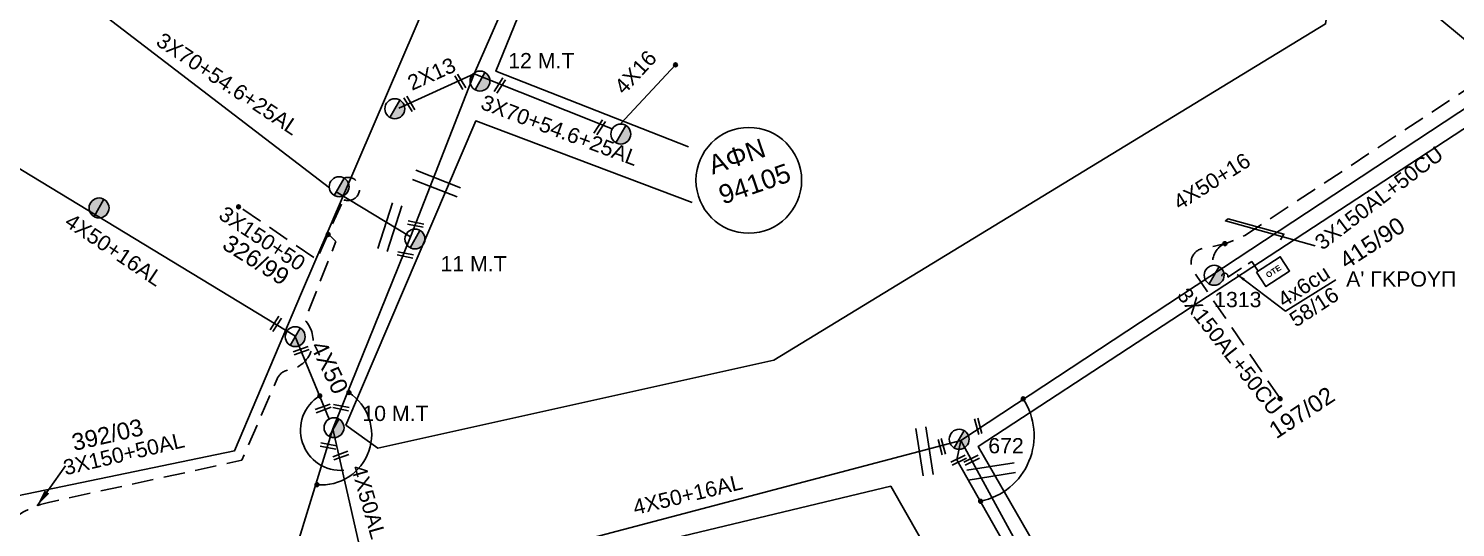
# Model space of a CAD drawing. Header units: millimetres. Extents: x 938 to 3112, y 793 to 1825.
# Drawn here: x 2578.7 to 2747.5, y 1536.4 to 1595.4 of the extents above; entities that cross this region are included whole.
import ezdxf
from ezdxf.enums import TextEntityAlignment as Align

# ---------------------------------------------------------------- set-up
doc = ezdxf.new("R2010")
doc.units = ezdxf.units.MM
doc.linetypes.add('DASHED', pattern=[19.05, 12.7, -6.35])
for name, color, linetype in [('Pillar OTE', 7, 'Continuous'), ('Άγνωστα', 7, 'Continuous'), ('Γέφυρες Εναερίου Δικτύου', 7, 'Continuous'), ('Γυμνά εναέρια ΧΤ (1Φ)   2x16AL', 7, 'Continuous'), ('Γυμνά εναέρια ΧΤ (3Φ)   4x50AL', 7, 'Continuous'), ('Γυμνά εναέρια ΧΤ και ΦΟΠ (3Φ)   4x50+16AL', 7, 'Continuous'), ('Επιγραφές - Σχήματα', 7, 'Continuous'), ('Καλώδια ΧΤ   3x150+50AL', 7, 'DASHED'), ('Καλώδια ΧΤ   3x150AL+50CU', 7, 'DASHED'), ('Μηχανική τομή', 7, 'Continuous'), ('Στύλος Ξύλινος', 7, 'Continuous'), ('Στύλος Ξύλινος @ 1', 7, 'Continuous'), ('Στύλος ΦΜ', 7, 'Continuous'), ('Στύλος ΦΜ @ 1', 7, 'Continuous'), ('Συνδέσεις', 7, 'Continuous'), ('Συνεστραμμένα ΧΤ   3x70+54.6+25AL', 7, 'SYN_LINE'), ('Τομή', 7, 'Continuous'), ('Υπόβαθρο ΔΕΗ', 7, 'Continuous'), ('Υπόγεια καλώδια Παροχών ΧΤ   4x6', 7, 'DASHED')]:
    doc.layers.add(name, color=color, linetype=linetype)
doc.styles.get("Standard").update_dxf_attribs({"font": 'arial.ttf'})
doc.linetypes.add('SYN_LINE', pattern='A,0.5,-0.0001,["/\\/\\/\\/",Standard,S=0.1,R=0,X=0,Y=-0.05],-0.25', length=0.7501)
doc.dimstyles.new('ISO-25', dxfattribs={"dimtxt": 2.5, "dimasz": 2.5, "dimexe": 1.25, "dimexo": 0.625, "dimtad": 1, "dimtxsty": 'Standard', "dimcen": 2.5, "dimaunit": 2, "dimazin": 0, "dimtfac": 1, "dimtmove": 0, "dimatfit": 3, "dimfxl": 1, "dimarcsym": 0})

# ---------------------------------------------------------------- blocks, each defined once
blk = doc.blocks.new('ΥΠΑΡΧΩΝ ΤΣΙΜΕΝΤΕΝΙΟΣ ΣΤΥΛΟΣ')
at = {"layer": 'Στύλος ΦΜ'}
blk.add_hatch(color=256, dxfattribs=at).paths.add_polyline_path([(-1.29, -2.28, 0.574793), (2.62, 0, 0.268822), (1.3, 2.27)])
blk.add_line((-1.29, -2.28), (1.3, 2.27), dxfattribs=at)
blk.add_circle((0, 0), 2.62, dxfattribs=at)
at = {"layer": 'Στύλος ΦΜ', "flags": 4}
for tag, p in [('ΑΡΙΘΜΟΣ', (-4.68, 8.05)), ('ΤΥΠΟΣ', (-4.91, 3.03))]:
    blk.add_attdef(tag, p, '', height=4, dxfattribs=at)
blk = doc.blocks.new('ΤΟΜΗ')
at = {"layer": 'Τομή', "ltscale": 40}
for p, q in [((-5.68, 0), (5.68, 0)), ((5.68, -2.33), (-5.68, -2.33))]:
    blk.add_line(p, q, dxfattribs=at)
blk = doc.blocks.new('ΥΠΑΡΧΩΝ ΞΥΛΙΝΟΣ ΣΤΥΛΟΣ')
at = {"layer": 'Στύλος Ξύλινος'}
h = blk.add_hatch(color=7, dxfattribs=at)
h.paths.add_polyline_path([(-2.62, 0, 0.270008), (-1.29, -2.28), (1.3, 2.27, 0.576266)])
h.paths.add_polyline_path([(-1.29, -2.28, 0.574793), (2.62, 0, 0.268822), (1.3, 2.27)])
at = {"layer": 'Στύλος Ξύλινος', "color": 7}
blk.add_line((-1.29, -2.28), (1.3, 2.27), dxfattribs=at)
blk.add_circle((0, 0), 2.62, dxfattribs=at)
at = {"layer": 'Στύλος Ξύλινος', "flags": 4}
for tag, p in [('ΑΡΙΘΜΟΣ', (-4.91, 8.6)), ('ΤΥΠΟΣ', (-4.85, 3.39))]:
    blk.add_attdef(tag, p, '', height=4, dxfattribs=at)
blk = doc.blocks.new('ΜΗΧΑΝΙΚΗ ΤΟΜΗ')
at = {"layer": 'Μηχανική τομή', "ltscale": 40}
for p, q in [((-1.89, 0.78), (1.89, 0.78)), ((1.89, 0), (-1.89, 0))]:
    blk.add_line(p, q, dxfattribs=at)
blk = doc.blocks.new('_ΣΥΝΔΕΣΗ')
at = {"layer": 'Συνδέσεις', "linetype": 'SYN_LINE', "ltscale": 40}
blk.add_hatch(color=256, dxfattribs=at).paths.add_polyline_path([(0.5, -0.01, 1), (-0.5, -0.01, 1)])
at = {"layer": 'Συνδέσεις'}
blk.add_circle((0, -0.01), 0.5, dxfattribs=at)
blk = doc.blocks.new('PILLAR ΟΤΕ')
at = {"layer": 'Pillar OTE', "ltscale": 40}
blk.add_lwpolyline([(-3.31, 2.02), (3.39, 2.02), (3.39, -1.99), (-3.31, -1.99)], close=True, dxfattribs=at)
at = {"layer": 'Pillar OTE', "insert": (-1.81, 0.71), "char_height": 1.3575, "width": 109.961, "attachment_point": 1}
blk.add_mtext('{\\fArial|b1|i0|c161|p34;OTE}', dxfattribs=at)

msp = doc.modelspace()

# ---------------------------------------------------------------- linework, layer by layer
at = {"layer": 'Άγνωστα'}
msp.add_circle((2663.91, 1577.45), 6.25, dxfattribs=at)
at = {"layer": 'Γέφυρες Εναερίου Δικτύου', "color": 27, "flags": 128}
msp.add_lwpolyline([(2639.48, 1608.4), (2631.45, 1590.03), (2623.91, 1570.76)], dxfattribs=at)
at = {"layer": 'Γέφυρες Εναερίου Δικτύου', "color": 173, "flags": 128}
msp.add_lwpolyline([(2604.74, 1515.58), (2614.73, 1548.08), (2623.91, 1570.76)], dxfattribs=at)
at = {"layer": 'Γυμνά εναέρια ΧΤ (1Φ)   2x16AL', "color": 27, "flags": 128}
msp.add_lwpolyline([(2631.45, 1590.03), (2622.54, 1585.98)], dxfattribs=at)
at = {"layer": 'Γυμνά εναέρια ΧΤ (3Φ)   4x50AL', "color": 62, "flags": 128}
for points in [[(2610.24, 1559.06), (2614.27, 1549.22)], [(2614.73, 1548.08), (2619.2, 1528.29)]]:
    msp.add_lwpolyline(points, dxfattribs=at)
at = {"layer": 'Γυμνά εναέρια ΧΤ και ΦΟΠ (3Φ)   4x50+16AL', "color": 30}
msp.add_line((2753.17, 1590.26), (2714.1, 1622.99), dxfattribs=at)
at = {"layer": 'Γυμνά εναέρια ΧΤ και ΦΟΠ (3Φ)   4x50+16AL', "color": 62, "flags": 128}
for points in [[(2562.34, 1588.11), (2610.24, 1559.06)], [(2619.2, 1528.29), (2689, 1546.68)]]:
    msp.add_lwpolyline(points, dxfattribs=at)
at = {"layer": 'Γυμνά εναέρια ΧΤ και ΦΟΠ (3Φ)   4x50+16AL', "color": 173, "flags": 128}
msp.add_lwpolyline([(2689, 1546.68), (2752.74, 1588.66)], dxfattribs=at)
at = {"layer": 'Επιγραφές - Σχήματα', "linetype": 'Continuous', "ltscale": 0.2}
msp.add_lwpolyline([(2730.89, 1569.69), (2720.27, 1572.64), (2720.59, 1572.89), (2727.2, 1571.1), (2726.8, 1570.41)], dxfattribs=at)
for centre, radius, start, end in [((2615.64, 1547.9), 4.75, 121.3897, 274.7849), ((2613.36, 1547.38), 5.95, 264.9367, 56.8067), ((2689.72, 1547.27), 7.93, 281.6053, 33.2781)]:
    msp.add_arc(centre, radius, start, end, dxfattribs=at)
at = {"layer": 'Καλώδια ΧΤ   3x150+50AL', "color": 30, "linetype": 'DASHED', "ltscale": 0.2, "flags": 128}
msp.add_lwpolyline([(2560.54, 1522.33), (2563.81, 1520.41), (2559.89, 1535.9), (2553.27, 1542.84), (2558.09, 1549.13), (2573.52, 1539.43, 0.829488), (2576.47, 1537.06, -0.122972), (2581.1, 1539.37), (2603.95, 1544.34), (2608.13, 1553.97, -0.290157), (2609.74, 1555.06, 0.570341), (2611.41, 1560.92), (2615.08, 1570.2), (2614.16, 1571.13), (2616, 1575.16)], format="xyb", dxfattribs=at)
msp.add_lwpolyline([(2614.16, 1571.13), (2612.84, 1568.05), (2603.68, 1574.31)], dxfattribs=at)
at = {"layer": 'Καλώδια ΧΤ   3x150+50AL', "color": 30, "linetype": 'DASHED', "ltscale": 0.2}
msp.add_arc((2616.51, 1576.43), 1.37, 248.1885, 109.8971, dxfattribs=at)
at = {"layer": 'Καλώδια ΧΤ   3x150AL+50CU', "color": 173, "linetype": 'DASHED', "ltscale": 0.2, "flags": 128}
msp.add_lwpolyline([(2726.73, 1551.64), (2716.51, 1566.68, -0.558205), (2717.75, 1569.44, 0.083571), (2722.56, 1570.92), (2752.61, 1590.73), (2753.05, 1591.75, -0.310159), (2762.92, 1591.81, 0.171124), (2767.7, 1590.55), (2780.85, 1589.78, -0.237871), (2786.17, 1589.12, 0.02496), (2789.16, 1587.33, 0.094654), (2791.85, 1586.49), (2800.42, 1584.81), (2797.99, 1566.14)], format="xyb", dxfattribs=at)
at = {"layer": 'Καλώδια ΧΤ   3x150AL+50CU', "color": 173, "linetype": 'DASHED', "ltscale": 0.2}
msp.add_arc((2721.21, 1567.74), 2.45, 113.8456, 188.1855, dxfattribs=at)
at = {"layer": 'Συνεστραμμένα ΧΤ   3x70+54.6+25AL', "color": 30, "linetype": 'SYN_LINE', "ltscale": 20, "flags": 128}
msp.add_lwpolyline([(2614.31, 1576.55), (2587.41, 1597.18), (2576.71, 1601.17)], dxfattribs=at)
at = {"layer": 'Συνεστραμμένα ΧΤ   3x70+54.6+25AL', "color": 27, "linetype": 'SYN_LINE', "ltscale": 20, "flags": 128}
msp.add_lwpolyline([(2631.45, 1590.03), (2647.76, 1583.53)], dxfattribs=at)
at = {"layer": 'Συνεστραμμένα ΧΤ   3x70+54.6+25AL', "color": 27, "linetype": 'SYN_LINE', "ltscale": 10, "flags": 128}
msp.add_lwpolyline([(2648.68, 1584.09), (2655.24, 1591.11)], dxfattribs=at)
at = {"layer": 'Συνεστραμμένα ΧΤ   3x70+54.6+25AL', "color": 30, "linetype": 'SYN_LINE', "ltscale": 10, "flags": 128}
msp.add_lwpolyline([(2623.91, 1570.76), (2615.11, 1576.07)], dxfattribs=at)
at = {"layer": 'Συνεστραμμένα ΧΤ   3x70+54.6+25AL', "color": 173, "linetype": 'SYN_LINE', "ltscale": 20, "flags": 128}
msp.add_lwpolyline([(2714.81, 1499.48), (2713.15, 1500.17), (2705.94, 1513.08), (2706.3, 1514.92), (2704.86, 1515.51), (2688.5, 1544.38), (2689, 1546.68)], dxfattribs=at)
at = {"layer": 'Συνεστραμμένα ΧΤ   3x70+54.6+25AL', "color": 6, "linetype": 'SYN_LINE', "ltscale": 15, "flags": 128}
msp.add_lwpolyline([(2689, 1546.68), (2706.3, 1514.92), (2714.86, 1499.85)], dxfattribs=at)
at = {"layer": 'Υπόβαθρο ΔΕΗ', "flags": 128}
for points in [[(2516.57, 1697.73), (2561.8, 1662.47), (2590.41, 1639.58), (2629.55, 1607.25), (2611.01, 1564.14), (2603.1, 1545.48), (2577.44, 1540.16), (2498.44, 1596.3), (2471.38, 1615.39), (2469.84, 1624.65), (2487.09, 1652.61), (2561.85, 1602.18), (2566.83, 1611.96), (2493.26, 1661.93)], [(2516.57, 1697.73), (2561.8, 1662.47), (2590.41, 1639.58), (2629.55, 1607.25), (2611.01, 1564.14), (2603.1, 1545.48), (2577.44, 1540.16), (2498.44, 1596.3), (2471.38, 1615.39), (2469.84, 1624.65), (2487.09, 1652.61), (2561.85, 1602.18), (2566.83, 1611.96), (2493.26, 1661.93)], [(2608.91, 1524.05), (2606.24, 1516.63), (2627.91, 1433.7), (2724.92, 1452.23), (2727.88, 1458.45), (2680.7, 1541.27)], [(2608.91, 1524.05), (2606.24, 1516.63), (2627.91, 1433.7), (2724.92, 1452.23), (2727.88, 1458.45), (2680.7, 1541.27)]]:
    msp.add_lwpolyline(points, close=True, dxfattribs=at)
for points in [[(2674.69, 1650.96), (2733.48, 1604.89), (2732.11, 1595.94), (2666.85, 1556.18), (2620.02, 1545.78), (2616.27, 1548.51), (2631.62, 1584.47), (2657.21, 1574.84)], [(2674.69, 1650.96), (2733.48, 1604.89), (2732.11, 1595.94), (2666.85, 1556.18), (2620.02, 1545.78), (2616.27, 1548.51), (2631.62, 1584.47), (2657.21, 1574.84)], [(2656.78, 1581.4), (2634.01, 1590.35), (2640.49, 1606.36), (2674.69, 1650.96)], [(2656.78, 1581.4), (2634.01, 1590.35), (2640.49, 1606.36), (2674.69, 1650.96)], [(2965.63, 1539.29), (2884.25, 1560.86), (2825.56, 1575.82), (2789.06, 1585.06), (2753.61, 1586.88), (2691.04, 1545.98), (2736.37, 1467.36), (2743.87, 1455.17), (2853.58, 1475.47), (2886.52, 1481), (2930.82, 1490.07), (2965.35, 1496.12)], [(2965.63, 1539.29), (2884.25, 1560.86), (2825.56, 1575.82), (2789.06, 1585.06), (2753.61, 1586.88), (2691.04, 1545.98), (2736.37, 1467.36), (2743.87, 1455.17), (2853.58, 1475.47), (2886.52, 1481), (2930.82, 1490.07), (2965.35, 1496.12)], [(2727.37, 1561.96), (2733.34, 1565.68)]]:
    msp.add_lwpolyline(points, dxfattribs=at)
at = {"layer": 'Υπόγεια καλώδια Παροχών ΧΤ   4x6', "color": 173, "linetype": 'DASHED', "ltscale": 0.15}
msp.add_lwpolyline([(2719.83, 1566.13, -1.040509), (2720.57, 1566.01), (2723.4, 1567.86), (2724.15, 1566.71)], format="xyb", dxfattribs=at)

# ---------------------------------------------------------------- block references
at = {"layer": 'Pillar OTE', "xscale": 0.5, "yscale": 0.5, "zscale": 0.5, "rotation": 33.174}
msp.add_blockref('PILLAR ΟΤΕ', (2725.9, 1566.63), dxfattribs=at)
at = {"layer": 'Μηχανική τομή'}
for p, xscale, yscale, zscale, rotation in [((2629.61, 1589), 0.5000000000003377, 0.5000000000003377, 0.5000000000003377, 300.6923481326594), ((2634.63, 1588.55), 0.5000000000003301, 0.5000000000003301, 0.5000000000003301, 57.30812533045598), ((2623.61, 1586.39), 0.5000000000003377, 0.5000000000003377, 0.5000000000003377, 300.6923481326594), ((2646.44, 1583.61), 0.5000000000003301, 0.5000000000003301, 0.5000000000003301, 57.30812533045598), ((2624.47, 1572.08), 0.500000000000302, 0.500000000000302, 0.500000000000302, 348.8584296430935), ((2623.24, 1568.44), 0.500000000000302, 0.500000000000302, 0.500000000000302, 348.8584296430935), ((2608.15, 1560.37), 0.5000000000003301, 0.5000000000003301, 0.5000000000003301, 57.30812533045598), ((2611.04, 1557.12), 0.5000000000003455, 0.5000000000003455, 0.5000000000003455, 19.91667185463837), ((2613.65, 1550.29), 0.5000000000003455, 0.5000000000003455, 0.5000000000003455, 19.91667185463837), ((2615.65, 1550.39), 0.500000000000302, 0.500000000000302, 0.500000000000302, 348.8584296430935), ((2691.24, 1548.42), 0.5000000000003978, 0.5000000000003978, 0.5000000000003978, 105.0150737377341), ((2614.13, 1545.85), 0.500000000000302, 0.500000000000302, 0.500000000000302, 348.8584296430935), ((2686.91, 1545.99), 0.5000000000003978, 0.5000000000003978, 0.5000000000003978, 105.0150737377341), ((2615.72, 1544.72), 0.5000000000003455, 0.5000000000003455, 0.5000000000003455, 19.91667185463837), ((2688.65, 1544.54), 0.5000000000003513, 0.5000000000003513, 0.5000000000003513, 206.3305571873744), ((2690.17, 1544.54), 0.5000000000003512, 0.5000000000003512, 0.5000000000003512, 206.3305571873744)]:
    msp.add_blockref('ΜΗΧΑΝΙΚΗ ΤΟΜΗ', p, dxfattribs=dict(at, xscale=xscale, yscale=yscale, zscale=zscale, rotation=rotation))
at = {"layer": 'Στύλος Ξύλινος @ 1', "ltscale": 40, "xscale": 0.4499999999998181, "yscale": 0.4499999999998181, "zscale": 0.4499999999998181}
msp.add_blockref('ΥΠΑΡΧΩΝ ΞΥΛΙΝΟΣ ΣΤΥΛΟΣ', (2587.07, 1574.18), dxfattribs=at)
at = {"layer": 'Στύλος ΦΜ @ 1', "ltscale": 40}
ref = msp.add_blockref('ΥΠΑΡΧΩΝ ΤΣΙΜΕΝΤΕΝΙΟΣ ΣΤΥΛΟΣ', (2632.12, 1589.18), dxfattribs=dict(at, xscale=0.4499999999998181, yscale=0.4499999999998181, zscale=0.4499999999998181))
ref.add_attrib('ΤΥΠΟΣ', '12 M.T', (2635.46, 1590.7), dxfattribs={"layer": 'Στύλος ΦΜ', "height": 1.8, "flags": 4})
at = {"layer": 'Στύλος ΦΜ @ 1', "ltscale": 40, "xscale": 0.4499999999998181, "yscale": 0.4499999999998181, "zscale": 0.4499999999998181}
for p in [(2622.05, 1585.91), (2622.05, 1585.91), (2648.77, 1582.92), (2648.77, 1582.92), (2615.46, 1576.69), (2615.46, 1576.69), (2610.27, 1558.96), (2610.27, 1558.96)]:
    msp.add_blockref('ΥΠΑΡΧΩΝ ΤΣΙΜΕΝΤΕΝΙΟΣ ΣΤΥΛΟΣ', p, dxfattribs=at)
at = {"layer": 'Στύλος ΦΜ @ 1', "ltscale": 40}
ref = msp.add_blockref('ΥΠΑΡΧΩΝ ΤΣΙΜΕΝΤΕΝΙΟΣ ΣΤΥΛΟΣ', (2624.43, 1570.51), dxfattribs=dict(at, xscale=0.4499999999998181, yscale=0.4499999999998181, zscale=0.4499999999998181))
ref.add_attrib('ΤΥΠΟΣ', '11 M.T', (2627.45, 1566.68), dxfattribs={"layer": 'Στύλος ΦΜ', "height": 1.8, "flags": 4})
ref = msp.add_blockref('ΥΠΑΡΧΩΝ ΤΣΙΜΕΝΤΕΝΙΟΣ ΣΤΥΛΟΣ', (2624.43, 1570.51), dxfattribs=dict(at, xscale=0.4499999999998181, yscale=0.4499999999998181, zscale=0.4499999999998181))
ref.add_attrib('ΤΥΠΟΣ', '11 M.T', (2627.45, 1566.68), dxfattribs={"layer": 'Στύλος ΦΜ', "height": 1.8, "flags": 4})
ref = msp.add_blockref('ΥΠΑΡΧΩΝ ΤΣΙΜΕΝΤΕΝΙΟΣ ΣΤΥΛΟΣ', (2718.94, 1566.22), dxfattribs=dict(at, xscale=0.4499999999998181, yscale=0.4499999999998181, zscale=0.4499999999998181))
ref.add_attrib('ΤΥΠΟΣ', '1313', (2718.94, 1562.45), dxfattribs={"layer": 'Στύλος ΦΜ', "height": 1.8, "flags": 4})
ref = msp.add_blockref('ΥΠΑΡΧΩΝ ΤΣΙΜΕΝΤΕΝΙΟΣ ΣΤΥΛΟΣ', (2614.86, 1548.2), dxfattribs=dict(at, xscale=0.4499999999998181, yscale=0.4499999999998181, zscale=0.4499999999998181))
ref.add_attrib('ΤΥΠΟΣ', '10 M.T', (2618.21, 1548.99), dxfattribs={"layer": 'Στύλος ΦΜ', "height": 1.8, "flags": 4})
ref = msp.add_blockref('ΥΠΑΡΧΩΝ ΤΣΙΜΕΝΤΕΝΙΟΣ ΣΤΥΛΟΣ', (2614.86, 1548.2), dxfattribs=dict(at, xscale=0.4499999999998181, yscale=0.4499999999998181, zscale=0.4499999999998181))
ref.add_attrib('ΤΥΠΟΣ', '10 M.T', (2618.21, 1548.99), dxfattribs={"layer": 'Στύλος ΦΜ', "height": 1.8, "flags": 4})
ref = msp.add_blockref('ΥΠΑΡΧΩΝ ΤΣΙΜΕΝΤΕΝΙΟΣ ΣΤΥΛΟΣ', (2688.79, 1546.83), dxfattribs=dict(at, xscale=0.4499999999998181, yscale=0.4499999999998181, zscale=0.4499999999998181))
ref.add_attrib('ΤΥΠΟΣ', '672', (2692.23, 1545.17), dxfattribs={"layer": 'Στύλος ΦΜ', "height": 1.8, "flags": 4})
ref = msp.add_blockref('ΥΠΑΡΧΩΝ ΤΣΙΜΕΝΤΕΝΙΟΣ ΣΤΥΛΟΣ', (2688.79, 1546.83), dxfattribs=dict(at, xscale=0.4499999999998181, yscale=0.4499999999998181, zscale=0.4499999999998181))
ref.add_attrib('ΤΥΠΟΣ', '672', (2692.23, 1545.17), dxfattribs={"layer": 'Στύλος ΦΜ', "height": 1.8, "flags": 4})
at = {"layer": 'Συνδέσεις', "xscale": 0.4500000000000455, "yscale": 0.4500000000000455, "zscale": 0.4500000000000455}
for p in [(2655.24, 1591.1), (2603.57, 1574.32), (2614.17, 1571.05), (2720.22, 1569.97), (2616.62, 1552.36), (2613.17, 1551.96), (2696.36, 1551.62), (2726.73, 1551.63), (2612.84, 1541.46), (2691.32, 1539.5)]:
    msp.add_blockref('_ΣΥΝΔΕΣΗ', p, dxfattribs=at)
at = {"layer": 'Τομή'}
for p, xscale, yscale, zscale, rotation in [((2627.19, 1577.6), 0.5000000000000406, 0.5000000000000406, 0.5000000000000406, 338.5688437641244), ((2627.19, 1577.6), 0.5000000000000406, 0.5000000000000406, 0.5000000000000406, 338.5688437641244), ((2620.91, 1572.09), 0.5000000000000138, 0.5000000000000138, 0.5000000000000138, 72.01648019601309), ((2620.91, 1572.09), 0.5000000000000138, 0.5000000000000138, 0.5000000000000138, 72.01648019601309), ((2684.11, 1545.3), 0.4999999999999909, 0.4999999999999909, 0.4999999999999909, 98.82784080476806), ((2684.11, 1545.3), 0.4999999999999909, 0.4999999999999909, 0.4999999999999909, 98.82784080476806), ((2692.48, 1543.6), 0.5000000000001207, 0.5000000000001207, 0.5000000000001207, 8.827840804778935)]:
    msp.add_blockref('ΤΟΜΗ', p, dxfattribs=dict(at, xscale=xscale, yscale=yscale, zscale=zscale, rotation=rotation))

# ---------------------------------------------------------------- texts
at = {"layer": 'Pillar OTE', "char_height": 1.8, "attachment_point": 1, "rotation": 33.174}
for s, insert in [('4x6cu', (2726.23, 1563.86)), ('58/16', (2727.62, 1561.52))]:
    msp.add_mtext_dynamic_manual_height_columns(s, width=1.8, gutter_width=12.5, heights=[0.118], dxfattribs=dict(at, insert=insert))
at = {"layer": 'Γυμνά εναέρια ΧΤ (1Φ)   2x16AL'}
for s, rotation, p in [('2X13', 23.9942, (2626.39, 1590.04)), ('4X16', 47.0458, (2650.5, 1590.24))]:
    msp.add_text(s, height=1.8, rotation=rotation, dxfattribs=at).set_placement(p, align=Align.MIDDLE)
at = {"layer": 'Γυμνά εναέρια ΧΤ (3Φ)   4x50AL'}
msp.add_text('4X50AL', height=1.8, rotation=285.7228, dxfattribs=at).set_placement((2618.94, 1539.43), align=Align.MIDDLE)
at = {"layer": 'Γυμνά εναέρια ΧΤ (3Φ)   4x50AL', "linetype": 'DASHED', "ltscale": 0.2, "insert": (2613.82, 1558.71), "char_height": 2, "width": 17.7581, "attachment_point": 1, "rotation": 295.5909}
msp.add_mtext('4Χ50', dxfattribs=at)
at = {"layer": 'Γυμνά εναέρια ΧΤ και ΦΟΠ (3Φ)   4x50+16AL'}
for s, rotation, p in [('4X50+16', 32.3363, (2718.66, 1577.34)), ('4X50+16AL', 326.1681, (2588.85, 1569.24)), ('4X50+16AL', 13.558, (2656.68, 1540.29))]:
    msp.add_text(s, height=1.8, rotation=rotation, dxfattribs=at).set_placement(p, align=Align.MIDDLE)
at = {"layer": 'Επιγραφές - Σχήματα', "insert": (2658.89, 1580.22), "char_height": 2.244, "width": 117.9872, "attachment_point": 1, "rotation": 18.9876}
msp.add_mtext('ΑΦΝ\\P94105', dxfattribs=at)
at = {"layer": 'Επιγραφές - Σχήματα', "linetype": 'DASHED', "ltscale": 0.2, "char_height": 2, "width": 17.7581, "attachment_point": 1}
for s, insert, rotation in [('415/90', (2733.49, 1568.53), 33.4986), ('326/99', (2602.55, 1571.16), 327.9417), ('197/02', (2725.18, 1548.47), 33.4986), ('392/03', (2583.67, 1547.39), 12.9279)]:
    msp.add_mtext(s, dxfattribs=dict(at, insert=insert, rotation=rotation))
at = {"layer": 'Επιγραφές - Σχήματα', "color": 1, "linetype": 'Continuous', "ltscale": 0.2, "insert": (2734.55, 1566.68), "char_height": 1.8, "width": 15.2497, "attachment_point": 1}
msp.add_mtext("Α' ΓΚΡΟΥΠ", dxfattribs=at)
at = {"layer": 'Καλώδια ΧΤ   3x150+50AL', "ltscale": 0.2}
for s, rotation, p in [('3X150+50', 326.4769, (2606.38, 1570.58)), ('3X150+50AL', 13.2642, (2590, 1545.12))]:
    msp.add_text(s, height=1.8, rotation=rotation, dxfattribs=at).set_placement(p, align=Align.MIDDLE)
at = {"layer": 'Καλώδια ΧΤ   3x150AL+50CU', "ltscale": 0.2}
for rotation, p in [(37.3495, (2738.43, 1575.36)), (308.1837, (2720.8, 1557.21))]:
    msp.add_text('3X150AL+50CU', height=1.8, rotation=rotation, dxfattribs=at).set_placement(p, align=Align.MIDDLE)
at = {"layer": 'Συνεστραμμένα ΧΤ   3x70+54.6+25AL', "ltscale": 20}
for rotation, p in [(326.3351, (2602.31, 1588.86)), (339.5683, (2641.55, 1583.37))]:
    msp.add_text('3X70+54.6+25AL', height=1.8, rotation=rotation, dxfattribs=at).set_placement(p, align=Align.MIDDLE)

# ---------------------------------------------------------------- leaders
at = {"layer": 'Επιγραφές - Σχήματα', "ltscale": 40}
for points, override in [([(2721.67, 1566.32), (2727.37, 1561.96)], {"dimasz": 1, "dimtad": 0}), ([(2579.74, 1538.97), (2583.11, 1543.69)], {"dimasz": 2, "dimtad": 0})]:
    msp.add_leader(points, dimstyle='ISO-25', override=override, dxfattribs=at)

doc.saveas('drawing.dxf')
